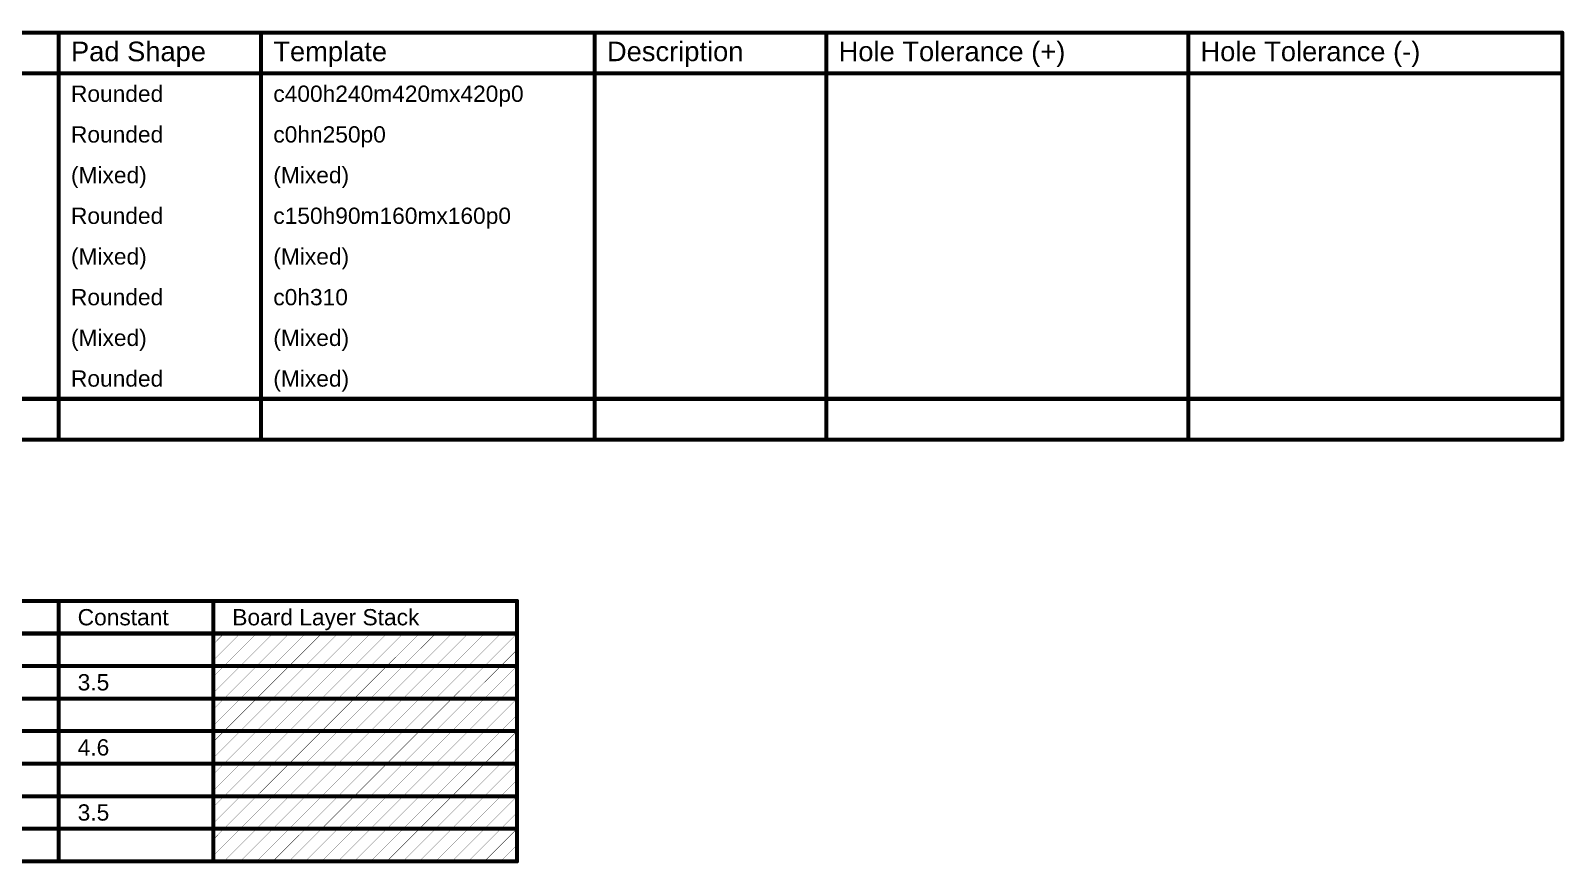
# Model space of a CAD drawing. Header units: inches. Extents: x -0.8 to 10.9, y -0.2 to 6.3.
# Drawn here: x 5.27 to 10.92, y 3.2 to 6.27 of the extents above; entities that cross this region are included whole.
import ezdxf

# ---------------------------------------------------------------- set-up
doc = ezdxf.new("R2010")
doc.units = ezdxf.units.IN
doc.header["$MEASUREMENT"] = 0
doc.layers.add('Drill Drawing', color=1, linetype='Continuous')
doc.layers.add('Fabrication', color=76, linetype='Continuous')
doc.styles.add('Arial', font='', dxfattribs={"height": 0.2})
doc.styles.get('Arial').set_extended_font_data('Arial')

msp = doc.modelspace()

# ---------------------------------------------------------------- linework, layer by layer
at = {"layer": 'Drill Drawing', "const_width": 0.015}
for points in [[(-0.1846, 6.265), (10.9163, 6.265)], [(5.3749, 4.765), (5.3749, 6.265)], [(6.1207, 4.765), (6.1207, 6.265)], [(7.3503, 4.765), (7.3503, 6.265)], [(8.2041, 4.765), (8.2041, 6.265)], [(9.5377, 4.765), (9.5377, 6.265)], [(10.9163, 4.765), (10.9163, 6.265)], [(-0.1846, 6.115), (10.9163, 6.115)], [(-0.1846, 4.915), (10.9163, 4.915)], [(-0.1846, 4.765), (10.9163, 4.765)]]:
    msp.add_lwpolyline(points, dxfattribs=at)
at = {"layer": 'Drill Drawing', "const_width": 0.0075}
for points in [[(5.3711, 6.265, 1), (5.3786, 6.265, 1)], [(6.1169, 6.265, 1), (6.1244, 6.265, 1)], [(7.3466, 6.265, 1), (7.3541, 6.265, 1)], [(8.2003, 6.265, 1), (8.2078, 6.265, 1)], [(9.5339, 6.265, 1), (9.5414, 6.265, 1)], [(10.9125, 6.265, 1), (10.92, 6.265, 1)], [(10.9125, 6.265, 1), (10.92, 6.265, 1)], [(10.9125, 6.115, 1), (10.92, 6.115, 1)], [(10.9125, 4.915, 1), (10.92, 4.915, 1)], [(5.3711, 4.765, 1), (5.3786, 4.765, 1)], [(6.1169, 4.765, 1), (6.1244, 4.765, 1)], [(7.3466, 4.765, 1), (7.3541, 4.765, 1)], [(8.2003, 4.765, 1), (8.2078, 4.765, 1)], [(9.5339, 4.765, 1), (9.5414, 4.765, 1)], [(10.9125, 4.765, 1), (10.92, 4.765, 1)], [(10.9125, 4.765, 1), (10.92, 4.765, 1)]]:
    msp.add_lwpolyline(points, format="xyb", close=True, dxfattribs=at)
at = {"layer": 'Fabrication'}
for points, const_width in [([(2.5253, 4.17), (7.0641, 4.17)], 0.015), ([(5.3746, 3.21), (5.3746, 4.17)], 0.015), ([(5.9445, 3.21), (5.9445, 4.17)], 0.015), ([(7.0641, 3.21), (7.0641, 4.17)], 0.015), ([(2.5253, 4.05), (7.0641, 4.05)], 0.015), ([(5.9445, 3.9503), (6.0441, 4.05)], 0.001), ([(5.9445, 4.0103), (5.9841, 4.05)], 0.001), ([(5.9841, 3.93), (6.1041, 4.05)], 0.001), ([(6.0441, 3.93), (6.1641, 4.05)], 0.001), ([(6.1041, 3.93), (6.2241, 4.05)], 0.001), ([(6.1641, 3.93), (6.2841, 4.05)], 0.001), ([(6.2241, 3.93), (6.3441, 4.05)], 0.001), ([(6.2841, 3.93), (6.4041, 4.05)], 0.001), ([(6.3441, 3.93), (6.4641, 4.05)], 0.001), ([(6.4041, 3.93), (6.5241, 4.05)], 0.001), ([(6.4641, 3.93), (6.5841, 4.05)], 0.001), ([(6.5241, 3.93), (6.6441, 4.05)], 0.001), ([(6.5841, 3.93), (6.7041, 4.05)], 0.001), ([(6.6441, 3.93), (6.7641, 4.05)], 0.001), ([(6.7041, 3.93), (6.8241, 4.05)], 0.001), ([(6.7641, 3.93), (6.8841, 4.05)], 0.001), ([(6.8241, 3.93), (6.9441, 4.05)], 0.001), ([(6.8841, 3.93), (7.0041, 4.05)], 0.001), ([(6.9441, 3.93), (7.0641, 4.05)], 0.001), ([(7.0041, 3.93), (7.0641, 3.99)], 0.001), ([(4.7248, 3.93), (5.3746, 3.93)], 0.015), ([(5.3746, 3.93), (5.9445, 3.93)], 0.015), ([(5.9445, 3.93), (7.0641, 3.93)], 0.015), ([(5.9445, 3.8303), (6.0441, 3.93)], 0.001), ([(5.9445, 3.8903), (5.9841, 3.93)], 0.001), ([(5.9841, 3.81), (6.1041, 3.93)], 0.001), ([(6.0441, 3.81), (6.1641, 3.93)], 0.001), ([(6.1041, 3.81), (6.2241, 3.93)], 0.001), ([(6.1641, 3.81), (6.2841, 3.93)], 0.001), ([(6.2241, 3.81), (6.3441, 3.93)], 0.001), ([(6.2841, 3.81), (6.4041, 3.93)], 0.001), ([(6.3441, 3.81), (6.4641, 3.93)], 0.001), ([(6.4041, 3.81), (6.5241, 3.93)], 0.001), ([(6.4641, 3.81), (6.5841, 3.93)], 0.001), ([(6.5241, 3.81), (6.6441, 3.93)], 0.001), ([(6.5841, 3.81), (6.7041, 3.93)], 0.001), ([(6.6441, 3.81), (6.7641, 3.93)], 0.001), ([(6.7041, 3.81), (6.8241, 3.93)], 0.001), ([(6.7641, 3.81), (6.8841, 3.93)], 0.001), ([(6.8241, 3.81), (6.9441, 3.93)], 0.001), ([(6.8841, 3.81), (7.0041, 3.93)], 0.001), ([(6.9441, 3.81), (7.0641, 3.93)], 0.001), ([(7.0041, 3.81), (7.0641, 3.87)], 0.001), ([(4.7248, 3.81), (5.3746, 3.81)], 0.015), ([(5.3746, 3.81), (5.9445, 3.81)], 0.015), ([(5.9445, 3.81), (7.0641, 3.81)], 0.015), ([(5.9445, 3.7103), (6.0441, 3.81)], 0.001), ([(5.9445, 3.7703), (5.9841, 3.81)], 0.001), ([(5.9841, 3.69), (6.1041, 3.81)], 0.001), ([(6.0441, 3.69), (6.1641, 3.81)], 0.001), ([(6.1041, 3.69), (6.2241, 3.81)], 0.001), ([(6.1641, 3.69), (6.2841, 3.81)], 0.001), ([(6.2241, 3.69), (6.3441, 3.81)], 0.001), ([(6.2841, 3.69), (6.4041, 3.81)], 0.001), ([(6.3441, 3.69), (6.4641, 3.81)], 0.001), ([(6.4041, 3.69), (6.5241, 3.81)], 0.001), ([(6.4641, 3.69), (6.5841, 3.81)], 0.001), ([(6.5241, 3.69), (6.6441, 3.81)], 0.001), ([(6.5841, 3.69), (6.7041, 3.81)], 0.001), ([(6.6441, 3.69), (6.7641, 3.81)], 0.001), ([(6.7041, 3.69), (6.8241, 3.81)], 0.001), ([(6.7641, 3.69), (6.8841, 3.81)], 0.001), ([(6.8241, 3.69), (6.9441, 3.81)], 0.001), ([(6.8841, 3.69), (7.0041, 3.81)], 0.001), ([(6.9441, 3.69), (7.0641, 3.81)], 0.001), ([(7.0041, 3.69), (7.0641, 3.75)], 0.001), ([(4.7248, 3.69), (5.3746, 3.69)], 0.015), ([(5.3746, 3.69), (5.9445, 3.69)], 0.015), ([(5.9445, 3.69), (7.0641, 3.69)], 0.015), ([(5.9445, 3.5903), (6.0441, 3.69)], 0.001), ([(5.9445, 3.6503), (5.9841, 3.69)], 0.001), ([(5.9841, 3.57), (6.1041, 3.69)], 0.001), ([(6.0441, 3.57), (6.1641, 3.69)], 0.001), ([(6.1041, 3.57), (6.2241, 3.69)], 0.001), ([(6.1641, 3.57), (6.2841, 3.69)], 0.001), ([(6.2241, 3.57), (6.3441, 3.69)], 0.001), ([(6.2841, 3.57), (6.4041, 3.69)], 0.001), ([(6.3441, 3.57), (6.4641, 3.69)], 0.001), ([(6.4041, 3.57), (6.5241, 3.69)], 0.001), ([(6.4641, 3.57), (6.5841, 3.69)], 0.001), ([(6.5241, 3.57), (6.6441, 3.69)], 0.001), ([(6.5841, 3.57), (6.7041, 3.69)], 0.001), ([(6.6441, 3.57), (6.7641, 3.69)], 0.001), ([(6.7041, 3.57), (6.8241, 3.69)], 0.001), ([(6.7641, 3.57), (6.8841, 3.69)], 0.001), ([(6.8241, 3.57), (6.9441, 3.69)], 0.001), ([(6.8841, 3.57), (7.0041, 3.69)], 0.001), ([(6.9441, 3.57), (7.0641, 3.69)], 0.001), ([(7.0041, 3.57), (7.0641, 3.63)], 0.001), ([(4.7248, 3.57), (5.3746, 3.57)], 0.015), ([(5.3746, 3.57), (5.9445, 3.57)], 0.015), ([(5.9445, 3.57), (7.0641, 3.57)], 0.015), ([(5.9445, 3.4703), (6.0441, 3.57)], 0.001), ([(5.9445, 3.5303), (5.9841, 3.57)], 0.001), ([(5.9841, 3.45), (6.1041, 3.57)], 0.001), ([(6.0441, 3.45), (6.1641, 3.57)], 0.001), ([(6.1041, 3.45), (6.2241, 3.57)], 0.001), ([(6.1641, 3.45), (6.2841, 3.57)], 0.001), ([(6.2241, 3.45), (6.3441, 3.57)], 0.001), ([(6.2841, 3.45), (6.4041, 3.57)], 0.001), ([(6.3441, 3.45), (6.4641, 3.57)], 0.001), ([(6.4041, 3.45), (6.5241, 3.57)], 0.001), ([(6.4641, 3.45), (6.5841, 3.57)], 0.001), ([(6.5241, 3.45), (6.6441, 3.57)], 0.001), ([(6.5841, 3.45), (6.7041, 3.57)], 0.001), ([(6.6441, 3.45), (6.7641, 3.57)], 0.001), ([(6.7041, 3.45), (6.8241, 3.57)], 0.001), ([(6.7641, 3.45), (6.8841, 3.57)], 0.001), ([(6.8241, 3.45), (6.9441, 3.57)], 0.001), ([(6.8841, 3.45), (7.0041, 3.57)], 0.001), ([(6.9441, 3.45), (7.0641, 3.57)], 0.001), ([(7.0041, 3.45), (7.0641, 3.51)], 0.001), ([(4.7248, 3.45), (5.3746, 3.45)], 0.015), ([(5.3746, 3.45), (5.9445, 3.45)], 0.015), ([(5.9445, 3.45), (7.0641, 3.45)], 0.015), ([(5.9445, 3.3503), (6.0441, 3.45)], 0.001), ([(5.9445, 3.4103), (5.9841, 3.45)], 0.001), ([(5.9841, 3.33), (6.1041, 3.45)], 0.001), ([(6.0441, 3.33), (6.1641, 3.45)], 0.001), ([(6.1041, 3.33), (6.2241, 3.45)], 0.001), ([(6.1641, 3.33), (6.2841, 3.45)], 0.001), ([(6.2241, 3.33), (6.3441, 3.45)], 0.001), ([(6.2841, 3.33), (6.4041, 3.45)], 0.001), ([(6.3441, 3.33), (6.4641, 3.45)], 0.001), ([(6.4041, 3.33), (6.5241, 3.45)], 0.001), ([(6.4641, 3.33), (6.5841, 3.45)], 0.001), ([(6.5241, 3.33), (6.6441, 3.45)], 0.001), ([(6.5841, 3.33), (6.7041, 3.45)], 0.001), ([(6.6441, 3.33), (6.7641, 3.45)], 0.001), ([(6.7041, 3.33), (6.8241, 3.45)], 0.001), ([(6.7641, 3.33), (6.8841, 3.45)], 0.001), ([(6.8241, 3.33), (6.9441, 3.45)], 0.001), ([(6.8841, 3.33), (7.0041, 3.45)], 0.001), ([(6.9441, 3.33), (7.0641, 3.45)], 0.001), ([(4.7248, 3.33), (5.3746, 3.33)], 0.015), ([(5.3746, 3.33), (5.9445, 3.33)], 0.015), ([(5.9445, 3.33), (7.0641, 3.33)], 0.015), ([(7.0041, 3.33), (7.0641, 3.39)], 0.001), ([(5.9445, 3.2303), (6.0441, 3.33)], 0.001), ([(5.9445, 3.2903), (5.9841, 3.33)], 0.001), ([(5.9841, 3.21), (6.1041, 3.33)], 0.001), ([(6.0441, 3.21), (6.1641, 3.33)], 0.001), ([(6.1041, 3.21), (6.2241, 3.33)], 0.001), ([(6.1641, 3.21), (6.2841, 3.33)], 0.001), ([(6.2241, 3.21), (6.3441, 3.33)], 0.001), ([(6.2841, 3.21), (6.4041, 3.33)], 0.001), ([(6.3441, 3.21), (6.4641, 3.33)], 0.001), ([(6.4041, 3.21), (6.5241, 3.33)], 0.001), ([(6.4641, 3.21), (6.5841, 3.33)], 0.001), ([(6.5241, 3.21), (6.6441, 3.33)], 0.001), ([(6.5841, 3.21), (6.7041, 3.33)], 0.001), ([(6.6441, 3.21), (6.7641, 3.33)], 0.001), ([(6.7041, 3.21), (6.8241, 3.33)], 0.001), ([(6.7641, 3.21), (6.8841, 3.33)], 0.001), ([(6.8241, 3.21), (6.9441, 3.33)], 0.001), ([(6.8841, 3.21), (7.0041, 3.33)], 0.001), ([(6.9441, 3.21), (7.0641, 3.33)], 0.001), ([(7.0041, 3.21), (7.0641, 3.27)], 0.001), ([(4.7248, 3.21), (5.3746, 3.21)], 0.015), ([(5.3746, 3.21), (5.9445, 3.21)], 0.015), ([(5.9445, 3.21), (7.0641, 3.21)], 0.015)]:
    msp.add_lwpolyline(points, dxfattribs=dict(at, const_width=const_width))
for points, const_width in [([(5.3709, 4.17, 1), (5.3784, 4.17, 1)], 0.0075), ([(5.9407, 4.17, 1), (5.9482, 4.17, 1)], 0.0075), ([(7.0604, 4.17, 1), (7.0679, 4.17, 1)], 0.0075), ([(7.0604, 4.17, 1), (7.0679, 4.17, 1)], 0.0075), ([(5.9839, 4.05, 1), (5.9844, 4.05, 1)], 0.0005), ([(6.0439, 4.05, 1), (6.0444, 4.05, 1)], 0.0005), ([(6.1039, 4.05, 1), (6.1044, 4.05, 1)], 0.0005), ([(6.1639, 4.05, 1), (6.1644, 4.05, 1)], 0.0005), ([(6.2239, 4.05, 1), (6.2244, 4.05, 1)], 0.0005), ([(6.2839, 4.05, 1), (6.2844, 4.05, 1)], 0.0005), ([(6.3439, 4.05, 1), (6.3444, 4.05, 1)], 0.0005), ([(6.4039, 4.05, 1), (6.4044, 4.05, 1)], 0.0005), ([(6.4639, 4.05, 1), (6.4644, 4.05, 1)], 0.0005), ([(6.5239, 4.05, 1), (6.5244, 4.05, 1)], 0.0005), ([(6.5839, 4.05, 1), (6.5844, 4.05, 1)], 0.0005), ([(6.6439, 4.05, 1), (6.6444, 4.05, 1)], 0.0005), ([(6.7039, 4.05, 1), (6.7044, 4.05, 1)], 0.0005), ([(6.7639, 4.05, 1), (6.7644, 4.05, 1)], 0.0005), ([(6.8239, 4.05, 1), (6.8244, 4.05, 1)], 0.0005), ([(6.8839, 4.05, 1), (6.8844, 4.05, 1)], 0.0005), ([(6.9439, 4.05, 1), (6.9444, 4.05, 1)], 0.0005), ([(7.0039, 4.05, 1), (7.0044, 4.05, 1)], 0.0005), ([(7.0604, 4.05, 1), (7.0679, 4.05, 1)], 0.0075), ([(7.0639, 4.05, 1), (7.0644, 4.05, 1)], 0.0005), ([(5.9442, 4.0103, 1), (5.9447, 4.0103, 1)], 0.0005), ([(7.0639, 3.99, 1), (7.0644, 3.99, 1)], 0.0005), ([(5.3709, 3.93, 1), (5.3784, 3.93, 1)], 0.0075), ([(5.3709, 3.93, 1), (5.3784, 3.93, 1)], 0.0075), ([(5.9407, 3.93, 1), (5.9482, 3.93, 1)], 0.0075), ([(5.9407, 3.93, 1), (5.9482, 3.93, 1)], 0.0075), ([(5.9442, 3.9503, 1), (5.9447, 3.9503, 1)], 0.0005), ([(5.9839, 3.93, 1), (5.9844, 3.93, 1)], 0.0005), ([(5.9839, 3.93, 1), (5.9844, 3.93, 1)], 0.0005), ([(6.0439, 3.93, 1), (6.0444, 3.93, 1)], 0.0005), ([(6.0439, 3.93, 1), (6.0444, 3.93, 1)], 0.0005), ([(6.1039, 3.93, 1), (6.1044, 3.93, 1)], 0.0005), ([(6.1039, 3.93, 1), (6.1044, 3.93, 1)], 0.0005), ([(6.1639, 3.93, 1), (6.1644, 3.93, 1)], 0.0005), ([(6.1639, 3.93, 1), (6.1644, 3.93, 1)], 0.0005), ([(6.2239, 3.93, 1), (6.2244, 3.93, 1)], 0.0005), ([(6.2239, 3.93, 1), (6.2244, 3.93, 1)], 0.0005), ([(6.2839, 3.93, 1), (6.2844, 3.93, 1)], 0.0005), ([(6.2839, 3.93, 1), (6.2844, 3.93, 1)], 0.0005), ([(6.3439, 3.93, 1), (6.3444, 3.93, 1)], 0.0005), ([(6.3439, 3.93, 1), (6.3444, 3.93, 1)], 0.0005), ([(6.4039, 3.93, 1), (6.4044, 3.93, 1)], 0.0005), ([(6.4039, 3.93, 1), (6.4044, 3.93, 1)], 0.0005), ([(6.4639, 3.93, 1), (6.4644, 3.93, 1)], 0.0005), ([(6.4639, 3.93, 1), (6.4644, 3.93, 1)], 0.0005), ([(6.5239, 3.93, 1), (6.5244, 3.93, 1)], 0.0005), ([(6.5239, 3.93, 1), (6.5244, 3.93, 1)], 0.0005), ([(6.5839, 3.93, 1), (6.5844, 3.93, 1)], 0.0005), ([(6.5839, 3.93, 1), (6.5844, 3.93, 1)], 0.0005), ([(6.6439, 3.93, 1), (6.6444, 3.93, 1)], 0.0005), ([(6.6439, 3.93, 1), (6.6444, 3.93, 1)], 0.0005), ([(6.7039, 3.93, 1), (6.7044, 3.93, 1)], 0.0005), ([(6.7039, 3.93, 1), (6.7044, 3.93, 1)], 0.0005), ([(6.7639, 3.93, 1), (6.7644, 3.93, 1)], 0.0005), ([(6.7639, 3.93, 1), (6.7644, 3.93, 1)], 0.0005), ([(6.8239, 3.93, 1), (6.8244, 3.93, 1)], 0.0005), ([(6.8239, 3.93, 1), (6.8244, 3.93, 1)], 0.0005), ([(6.8839, 3.93, 1), (6.8844, 3.93, 1)], 0.0005), ([(6.8839, 3.93, 1), (6.8844, 3.93, 1)], 0.0005), ([(6.9439, 3.93, 1), (6.9444, 3.93, 1)], 0.0005), ([(6.9439, 3.93, 1), (6.9444, 3.93, 1)], 0.0005), ([(7.0039, 3.93, 1), (7.0044, 3.93, 1)], 0.0005), ([(7.0039, 3.93, 1), (7.0044, 3.93, 1)], 0.0005), ([(7.0604, 3.93, 1), (7.0679, 3.93, 1)], 0.0075), ([(7.0639, 3.93, 1), (7.0644, 3.93, 1)], 0.0005), ([(5.9442, 3.8903, 1), (5.9447, 3.8903, 1)], 0.0005), ([(7.0639, 3.87, 1), (7.0644, 3.87, 1)], 0.0005), ([(5.3709, 3.81, 1), (5.3784, 3.81, 1)], 0.0075), ([(5.3709, 3.81, 1), (5.3784, 3.81, 1)], 0.0075), ([(5.9407, 3.81, 1), (5.9482, 3.81, 1)], 0.0075), ([(5.9407, 3.81, 1), (5.9482, 3.81, 1)], 0.0075), ([(5.9442, 3.8303, 1), (5.9447, 3.8303, 1)], 0.0005), ([(5.9839, 3.81, 1), (5.9844, 3.81, 1)], 0.0005), ([(5.9839, 3.81, 1), (5.9844, 3.81, 1)], 0.0005), ([(6.0439, 3.81, 1), (6.0444, 3.81, 1)], 0.0005), ([(6.0439, 3.81, 1), (6.0444, 3.81, 1)], 0.0005), ([(6.1039, 3.81, 1), (6.1044, 3.81, 1)], 0.0005), ([(6.1039, 3.81, 1), (6.1044, 3.81, 1)], 0.0005), ([(6.1639, 3.81, 1), (6.1644, 3.81, 1)], 0.0005), ([(6.1639, 3.81, 1), (6.1644, 3.81, 1)], 0.0005), ([(6.2239, 3.81, 1), (6.2244, 3.81, 1)], 0.0005), ([(6.2239, 3.81, 1), (6.2244, 3.81, 1)], 0.0005), ([(6.2839, 3.81, 1), (6.2844, 3.81, 1)], 0.0005), ([(6.2839, 3.81, 1), (6.2844, 3.81, 1)], 0.0005), ([(6.3439, 3.81, 1), (6.3444, 3.81, 1)], 0.0005), ([(6.3439, 3.81, 1), (6.3444, 3.81, 1)], 0.0005), ([(6.4039, 3.81, 1), (6.4044, 3.81, 1)], 0.0005), ([(6.4039, 3.81, 1), (6.4044, 3.81, 1)], 0.0005), ([(6.4639, 3.81, 1), (6.4644, 3.81, 1)], 0.0005), ([(6.4639, 3.81, 1), (6.4644, 3.81, 1)], 0.0005), ([(6.5239, 3.81, 1), (6.5244, 3.81, 1)], 0.0005), ([(6.5239, 3.81, 1), (6.5244, 3.81, 1)], 0.0005), ([(6.5839, 3.81, 1), (6.5844, 3.81, 1)], 0.0005), ([(6.5839, 3.81, 1), (6.5844, 3.81, 1)], 0.0005), ([(6.6439, 3.81, 1), (6.6444, 3.81, 1)], 0.0005), ([(6.6439, 3.81, 1), (6.6444, 3.81, 1)], 0.0005), ([(6.7039, 3.81, 1), (6.7044, 3.81, 1)], 0.0005), ([(6.7039, 3.81, 1), (6.7044, 3.81, 1)], 0.0005), ([(6.7639, 3.81, 1), (6.7644, 3.81, 1)], 0.0005), ([(6.7639, 3.81, 1), (6.7644, 3.81, 1)], 0.0005), ([(6.8239, 3.81, 1), (6.8244, 3.81, 1)], 0.0005), ([(6.8239, 3.81, 1), (6.8244, 3.81, 1)], 0.0005), ([(6.8839, 3.81, 1), (6.8844, 3.81, 1)], 0.0005), ([(6.8839, 3.81, 1), (6.8844, 3.81, 1)], 0.0005), ([(6.9439, 3.81, 1), (6.9444, 3.81, 1)], 0.0005), ([(6.9439, 3.81, 1), (6.9444, 3.81, 1)], 0.0005), ([(7.0039, 3.81, 1), (7.0044, 3.81, 1)], 0.0005), ([(7.0039, 3.81, 1), (7.0044, 3.81, 1)], 0.0005), ([(7.0604, 3.81, 1), (7.0679, 3.81, 1)], 0.0075), ([(7.0639, 3.81, 1), (7.0644, 3.81, 1)], 0.0005), ([(5.9442, 3.7703, 1), (5.9447, 3.7703, 1)], 0.0005), ([(7.0639, 3.75, 1), (7.0644, 3.75, 1)], 0.0005), ([(5.3709, 3.69, 1), (5.3784, 3.69, 1)], 0.0075), ([(5.3709, 3.69, 1), (5.3784, 3.69, 1)], 0.0075), ([(5.9407, 3.69, 1), (5.9482, 3.69, 1)], 0.0075), ([(5.9407, 3.69, 1), (5.9482, 3.69, 1)], 0.0075), ([(5.9442, 3.7103, 1), (5.9447, 3.7103, 1)], 0.0005), ([(5.9839, 3.69, 1), (5.9844, 3.69, 1)], 0.0005), ([(5.9839, 3.69, 1), (5.9844, 3.69, 1)], 0.0005), ([(6.0439, 3.69, 1), (6.0444, 3.69, 1)], 0.0005), ([(6.0439, 3.69, 1), (6.0444, 3.69, 1)], 0.0005), ([(6.1039, 3.69, 1), (6.1044, 3.69, 1)], 0.0005), ([(6.1039, 3.69, 1), (6.1044, 3.69, 1)], 0.0005), ([(6.1639, 3.69, 1), (6.1644, 3.69, 1)], 0.0005), ([(6.1639, 3.69, 1), (6.1644, 3.69, 1)], 0.0005), ([(6.2239, 3.69, 1), (6.2244, 3.69, 1)], 0.0005), ([(6.2239, 3.69, 1), (6.2244, 3.69, 1)], 0.0005), ([(6.2839, 3.69, 1), (6.2844, 3.69, 1)], 0.0005), ([(6.2839, 3.69, 1), (6.2844, 3.69, 1)], 0.0005), ([(6.3439, 3.69, 1), (6.3444, 3.69, 1)], 0.0005), ([(6.3439, 3.69, 1), (6.3444, 3.69, 1)], 0.0005), ([(6.4039, 3.69, 1), (6.4044, 3.69, 1)], 0.0005), ([(6.4039, 3.69, 1), (6.4044, 3.69, 1)], 0.0005), ([(6.4639, 3.69, 1), (6.4644, 3.69, 1)], 0.0005), ([(6.4639, 3.69, 1), (6.4644, 3.69, 1)], 0.0005), ([(6.5239, 3.69, 1), (6.5244, 3.69, 1)], 0.0005), ([(6.5239, 3.69, 1), (6.5244, 3.69, 1)], 0.0005), ([(6.5839, 3.69, 1), (6.5844, 3.69, 1)], 0.0005), ([(6.5839, 3.69, 1), (6.5844, 3.69, 1)], 0.0005), ([(6.6439, 3.69, 1), (6.6444, 3.69, 1)], 0.0005), ([(6.6439, 3.69, 1), (6.6444, 3.69, 1)], 0.0005), ([(6.7039, 3.69, 1), (6.7044, 3.69, 1)], 0.0005), ([(6.7039, 3.69, 1), (6.7044, 3.69, 1)], 0.0005), ([(6.7639, 3.69, 1), (6.7644, 3.69, 1)], 0.0005), ([(6.7639, 3.69, 1), (6.7644, 3.69, 1)], 0.0005), ([(6.8239, 3.69, 1), (6.8244, 3.69, 1)], 0.0005), ([(6.8239, 3.69, 1), (6.8244, 3.69, 1)], 0.0005), ([(6.8839, 3.69, 1), (6.8844, 3.69, 1)], 0.0005), ([(6.8839, 3.69, 1), (6.8844, 3.69, 1)], 0.0005), ([(6.9439, 3.69, 1), (6.9444, 3.69, 1)], 0.0005), ([(6.9439, 3.69, 1), (6.9444, 3.69, 1)], 0.0005), ([(7.0039, 3.69, 1), (7.0044, 3.69, 1)], 0.0005), ([(7.0039, 3.69, 1), (7.0044, 3.69, 1)], 0.0005), ([(7.0604, 3.69, 1), (7.0679, 3.69, 1)], 0.0075), ([(7.0639, 3.69, 1), (7.0644, 3.69, 1)], 0.0005), ([(5.9442, 3.6503, 1), (5.9447, 3.6503, 1)], 0.0005), ([(7.0639, 3.63, 1), (7.0644, 3.63, 1)], 0.0005), ([(5.3709, 3.57, 1), (5.3784, 3.57, 1)], 0.0075), ([(5.3709, 3.57, 1), (5.3784, 3.57, 1)], 0.0075), ([(5.9407, 3.57, 1), (5.9482, 3.57, 1)], 0.0075), ([(5.9407, 3.57, 1), (5.9482, 3.57, 1)], 0.0075), ([(5.9442, 3.5903, 1), (5.9447, 3.5903, 1)], 0.0005), ([(5.9839, 3.57, 1), (5.9844, 3.57, 1)], 0.0005), ([(5.9839, 3.57, 1), (5.9844, 3.57, 1)], 0.0005), ([(6.0439, 3.57, 1), (6.0444, 3.57, 1)], 0.0005), ([(6.0439, 3.57, 1), (6.0444, 3.57, 1)], 0.0005), ([(6.1039, 3.57, 1), (6.1044, 3.57, 1)], 0.0005), ([(6.1039, 3.57, 1), (6.1044, 3.57, 1)], 0.0005), ([(6.1639, 3.57, 1), (6.1644, 3.57, 1)], 0.0005), ([(6.1639, 3.57, 1), (6.1644, 3.57, 1)], 0.0005), ([(6.2239, 3.57, 1), (6.2244, 3.57, 1)], 0.0005), ([(6.2239, 3.57, 1), (6.2244, 3.57, 1)], 0.0005), ([(6.2839, 3.57, 1), (6.2844, 3.57, 1)], 0.0005), ([(6.2839, 3.57, 1), (6.2844, 3.57, 1)], 0.0005), ([(6.3439, 3.57, 1), (6.3444, 3.57, 1)], 0.0005), ([(6.3439, 3.57, 1), (6.3444, 3.57, 1)], 0.0005), ([(6.4039, 3.57, 1), (6.4044, 3.57, 1)], 0.0005), ([(6.4039, 3.57, 1), (6.4044, 3.57, 1)], 0.0005), ([(6.4639, 3.57, 1), (6.4644, 3.57, 1)], 0.0005), ([(6.4639, 3.57, 1), (6.4644, 3.57, 1)], 0.0005), ([(6.5239, 3.57, 1), (6.5244, 3.57, 1)], 0.0005), ([(6.5239, 3.57, 1), (6.5244, 3.57, 1)], 0.0005), ([(6.5839, 3.57, 1), (6.5844, 3.57, 1)], 0.0005), ([(6.5839, 3.57, 1), (6.5844, 3.57, 1)], 0.0005), ([(6.6439, 3.57, 1), (6.6444, 3.57, 1)], 0.0005), ([(6.6439, 3.57, 1), (6.6444, 3.57, 1)], 0.0005), ([(6.7039, 3.57, 1), (6.7044, 3.57, 1)], 0.0005), ([(6.7039, 3.57, 1), (6.7044, 3.57, 1)], 0.0005), ([(6.7639, 3.57, 1), (6.7644, 3.57, 1)], 0.0005), ([(6.7639, 3.57, 1), (6.7644, 3.57, 1)], 0.0005), ([(6.8239, 3.57, 1), (6.8244, 3.57, 1)], 0.0005), ([(6.8239, 3.57, 1), (6.8244, 3.57, 1)], 0.0005), ([(6.8839, 3.57, 1), (6.8844, 3.57, 1)], 0.0005), ([(6.8839, 3.57, 1), (6.8844, 3.57, 1)], 0.0005), ([(6.9439, 3.57, 1), (6.9444, 3.57, 1)], 0.0005), ([(6.9439, 3.57, 1), (6.9444, 3.57, 1)], 0.0005), ([(7.0039, 3.57, 1), (7.0044, 3.57, 1)], 0.0005), ([(7.0039, 3.57, 1), (7.0044, 3.57, 1)], 0.0005), ([(7.0604, 3.57, 1), (7.0679, 3.57, 1)], 0.0075), ([(7.0639, 3.57, 1), (7.0644, 3.57, 1)], 0.0005), ([(5.9442, 3.5303, 1), (5.9447, 3.5303, 1)], 0.0005), ([(7.0639, 3.51, 1), (7.0644, 3.51, 1)], 0.0005), ([(5.3709, 3.45, 1), (5.3784, 3.45, 1)], 0.0075), ([(5.3709, 3.45, 1), (5.3784, 3.45, 1)], 0.0075), ([(5.9407, 3.45, 1), (5.9482, 3.45, 1)], 0.0075), ([(5.9407, 3.45, 1), (5.9482, 3.45, 1)], 0.0075), ([(5.9442, 3.4703, 1), (5.9447, 3.4703, 1)], 0.0005), ([(5.9839, 3.45, 1), (5.9844, 3.45, 1)], 0.0005), ([(5.9839, 3.45, 1), (5.9844, 3.45, 1)], 0.0005), ([(6.0439, 3.45, 1), (6.0444, 3.45, 1)], 0.0005), ([(6.0439, 3.45, 1), (6.0444, 3.45, 1)], 0.0005), ([(6.1039, 3.45, 1), (6.1044, 3.45, 1)], 0.0005), ([(6.1039, 3.45, 1), (6.1044, 3.45, 1)], 0.0005), ([(6.1639, 3.45, 1), (6.1644, 3.45, 1)], 0.0005), ([(6.1639, 3.45, 1), (6.1644, 3.45, 1)], 0.0005), ([(6.2239, 3.45, 1), (6.2244, 3.45, 1)], 0.0005), ([(6.2239, 3.45, 1), (6.2244, 3.45, 1)], 0.0005), ([(6.2839, 3.45, 1), (6.2844, 3.45, 1)], 0.0005), ([(6.2839, 3.45, 1), (6.2844, 3.45, 1)], 0.0005), ([(6.3439, 3.45, 1), (6.3444, 3.45, 1)], 0.0005), ([(6.3439, 3.45, 1), (6.3444, 3.45, 1)], 0.0005), ([(6.4039, 3.45, 1), (6.4044, 3.45, 1)], 0.0005), ([(6.4039, 3.45, 1), (6.4044, 3.45, 1)], 0.0005), ([(6.4639, 3.45, 1), (6.4644, 3.45, 1)], 0.0005), ([(6.4639, 3.45, 1), (6.4644, 3.45, 1)], 0.0005), ([(6.5239, 3.45, 1), (6.5244, 3.45, 1)], 0.0005), ([(6.5239, 3.45, 1), (6.5244, 3.45, 1)], 0.0005), ([(6.5839, 3.45, 1), (6.5844, 3.45, 1)], 0.0005), ([(6.5839, 3.45, 1), (6.5844, 3.45, 1)], 0.0005), ([(6.6439, 3.45, 1), (6.6444, 3.45, 1)], 0.0005), ([(6.6439, 3.45, 1), (6.6444, 3.45, 1)], 0.0005), ([(6.7039, 3.45, 1), (6.7044, 3.45, 1)], 0.0005), ([(6.7039, 3.45, 1), (6.7044, 3.45, 1)], 0.0005), ([(6.7639, 3.45, 1), (6.7644, 3.45, 1)], 0.0005), ([(6.7639, 3.45, 1), (6.7644, 3.45, 1)], 0.0005), ([(6.8239, 3.45, 1), (6.8244, 3.45, 1)], 0.0005), ([(6.8239, 3.45, 1), (6.8244, 3.45, 1)], 0.0005), ([(6.8839, 3.45, 1), (6.8844, 3.45, 1)], 0.0005), ([(6.8839, 3.45, 1), (6.8844, 3.45, 1)], 0.0005), ([(6.9439, 3.45, 1), (6.9444, 3.45, 1)], 0.0005), ([(6.9439, 3.45, 1), (6.9444, 3.45, 1)], 0.0005), ([(7.0039, 3.45, 1), (7.0044, 3.45, 1)], 0.0005), ([(7.0039, 3.45, 1), (7.0044, 3.45, 1)], 0.0005), ([(7.0604, 3.45, 1), (7.0679, 3.45, 1)], 0.0075), ([(7.0639, 3.45, 1), (7.0644, 3.45, 1)], 0.0005), ([(5.9442, 3.4103, 1), (5.9447, 3.4103, 1)], 0.0005), ([(5.3709, 3.33, 1), (5.3784, 3.33, 1)], 0.0075), ([(5.3709, 3.33, 1), (5.3784, 3.33, 1)], 0.0075), ([(5.9407, 3.33, 1), (5.9482, 3.33, 1)], 0.0075), ([(5.9407, 3.33, 1), (5.9482, 3.33, 1)], 0.0075), ([(5.9442, 3.3503, 1), (5.9447, 3.3503, 1)], 0.0005), ([(7.0604, 3.33, 1), (7.0679, 3.33, 1)], 0.0075), ([(7.0639, 3.39, 1), (7.0644, 3.39, 1)], 0.0005), ([(5.9442, 3.2903, 1), (5.9447, 3.2903, 1)], 0.0005), ([(5.9839, 3.33, 1), (5.9844, 3.33, 1)], 0.0005), ([(5.9839, 3.33, 1), (5.9844, 3.33, 1)], 0.0005), ([(6.0439, 3.33, 1), (6.0444, 3.33, 1)], 0.0005), ([(6.0439, 3.33, 1), (6.0444, 3.33, 1)], 0.0005), ([(6.1039, 3.33, 1), (6.1044, 3.33, 1)], 0.0005), ([(6.1039, 3.33, 1), (6.1044, 3.33, 1)], 0.0005), ([(6.1639, 3.33, 1), (6.1644, 3.33, 1)], 0.0005), ([(6.1639, 3.33, 1), (6.1644, 3.33, 1)], 0.0005), ([(6.2239, 3.33, 1), (6.2244, 3.33, 1)], 0.0005), ([(6.2239, 3.33, 1), (6.2244, 3.33, 1)], 0.0005), ([(6.2839, 3.33, 1), (6.2844, 3.33, 1)], 0.0005), ([(6.2839, 3.33, 1), (6.2844, 3.33, 1)], 0.0005), ([(6.3439, 3.33, 1), (6.3444, 3.33, 1)], 0.0005), ([(6.3439, 3.33, 1), (6.3444, 3.33, 1)], 0.0005), ([(6.4039, 3.33, 1), (6.4044, 3.33, 1)], 0.0005), ([(6.4039, 3.33, 1), (6.4044, 3.33, 1)], 0.0005), ([(6.4639, 3.33, 1), (6.4644, 3.33, 1)], 0.0005), ([(6.4639, 3.33, 1), (6.4644, 3.33, 1)], 0.0005), ([(6.5239, 3.33, 1), (6.5244, 3.33, 1)], 0.0005), ([(6.5239, 3.33, 1), (6.5244, 3.33, 1)], 0.0005), ([(6.5839, 3.33, 1), (6.5844, 3.33, 1)], 0.0005), ([(6.5839, 3.33, 1), (6.5844, 3.33, 1)], 0.0005), ([(6.6439, 3.33, 1), (6.6444, 3.33, 1)], 0.0005), ([(6.6439, 3.33, 1), (6.6444, 3.33, 1)], 0.0005), ([(6.7039, 3.33, 1), (6.7044, 3.33, 1)], 0.0005), ([(6.7039, 3.33, 1), (6.7044, 3.33, 1)], 0.0005), ([(6.7639, 3.33, 1), (6.7644, 3.33, 1)], 0.0005), ([(6.7639, 3.33, 1), (6.7644, 3.33, 1)], 0.0005), ([(6.8239, 3.33, 1), (6.8244, 3.33, 1)], 0.0005), ([(6.8239, 3.33, 1), (6.8244, 3.33, 1)], 0.0005), ([(6.8839, 3.33, 1), (6.8844, 3.33, 1)], 0.0005), ([(6.8839, 3.33, 1), (6.8844, 3.33, 1)], 0.0005), ([(6.9439, 3.33, 1), (6.9444, 3.33, 1)], 0.0005), ([(6.9439, 3.33, 1), (6.9444, 3.33, 1)], 0.0005), ([(7.0039, 3.33, 1), (7.0044, 3.33, 1)], 0.0005), ([(7.0039, 3.33, 1), (7.0044, 3.33, 1)], 0.0005), ([(7.0639, 3.33, 1), (7.0644, 3.33, 1)], 0.0005), ([(5.9442, 3.2303, 1), (5.9447, 3.2303, 1)], 0.0005), ([(7.0639, 3.27, 1), (7.0644, 3.27, 1)], 0.0005), ([(5.3709, 3.21, 1), (5.3784, 3.21, 1)], 0.0075), ([(5.3709, 3.21, 1), (5.3784, 3.21, 1)], 0.0075), ([(5.3709, 3.21, 1), (5.3784, 3.21, 1)], 0.0075), ([(5.9407, 3.21, 1), (5.9482, 3.21, 1)], 0.0075), ([(5.9407, 3.21, 1), (5.9482, 3.21, 1)], 0.0075), ([(5.9407, 3.21, 1), (5.9482, 3.21, 1)], 0.0075), ([(5.9839, 3.21, 1), (5.9844, 3.21, 1)], 0.0005), ([(6.0439, 3.21, 1), (6.0444, 3.21, 1)], 0.0005), ([(6.1039, 3.21, 1), (6.1044, 3.21, 1)], 0.0005), ([(6.1639, 3.21, 1), (6.1644, 3.21, 1)], 0.0005), ([(6.2239, 3.21, 1), (6.2244, 3.21, 1)], 0.0005), ([(6.2839, 3.21, 1), (6.2844, 3.21, 1)], 0.0005), ([(6.3439, 3.21, 1), (6.3444, 3.21, 1)], 0.0005), ([(6.4039, 3.21, 1), (6.4044, 3.21, 1)], 0.0005), ([(6.4639, 3.21, 1), (6.4644, 3.21, 1)], 0.0005), ([(6.5239, 3.21, 1), (6.5244, 3.21, 1)], 0.0005), ([(6.5839, 3.21, 1), (6.5844, 3.21, 1)], 0.0005), ([(6.6439, 3.21, 1), (6.6444, 3.21, 1)], 0.0005), ([(6.7039, 3.21, 1), (6.7044, 3.21, 1)], 0.0005), ([(6.7639, 3.21, 1), (6.7644, 3.21, 1)], 0.0005), ([(6.8239, 3.21, 1), (6.8244, 3.21, 1)], 0.0005), ([(6.8839, 3.21, 1), (6.8844, 3.21, 1)], 0.0005), ([(6.9439, 3.21, 1), (6.9444, 3.21, 1)], 0.0005), ([(7.0039, 3.21, 1), (7.0044, 3.21, 1)], 0.0005), ([(7.0604, 3.21, 1), (7.0679, 3.21, 1)], 0.0075), ([(7.0604, 3.21, 1), (7.0679, 3.21, 1)], 0.0075)]:
    msp.add_lwpolyline(points, format="xyb", close=True, dxfattribs=dict(at, const_width=const_width))

# ---------------------------------------------------------------- texts
at = {"layer": 'Drill Drawing', "style": 'Arial'}
for s, height, p in [('Pad Shape', 0.072, (5.4199, 6.16)), ('Template', 0.072, (6.1657, 6.16)), ('Description', 0.072, (7.3953, 6.16)), ('Hole Tolerance (+)', 0.072, (8.2491, 6.16)), ('Hole Tolerance (-)', 0.072, (9.5827, 6.16)), ('Rounded', 0.06, (5.4199, 6.01)), ('c400h240m420mx420p0', 0.06, (6.1657, 6.01)), ('Rounded', 0.06, (5.4199, 5.86)), ('c0hn250p0', 0.06, (6.1657, 5.86)), ('(Mixed)', 0.06, (5.4199, 5.71)), ('(Mixed)', 0.06, (6.1657, 5.71)), ('Rounded', 0.06, (5.4199, 5.56)), ('c150h90m160mx160p0', 0.06, (6.1657, 5.56)), ('(Mixed)', 0.06, (5.4199, 5.41)), ('(Mixed)', 0.06, (6.1657, 5.41)), ('Rounded', 0.06, (5.4199, 5.26)), ('c0h310', 0.06, (6.1657, 5.26)), ('(Mixed)', 0.06, (5.4199, 5.11)), ('(Mixed)', 0.06, (6.1657, 5.11)), ('Rounded', 0.06, (5.4199, 4.96)), ('(Mixed)', 0.06, (6.1657, 4.96))]:
    msp.add_text(s, height=height, dxfattribs=at).set_placement(p)
at = {"layer": 'Fabrication', "style": 'Arial'}
for s, p in [('Constant', (5.4446, 4.08)), ('Board Layer Stack', (6.0145, 4.08)), ('3.5', (5.4446, 3.84)), ('4.6', (5.4446, 3.6)), ('3.5', (5.4446, 3.36))]:
    msp.add_text(s, height=0.06, dxfattribs=at).set_placement(p)

doc.saveas('drawing.dxf')
